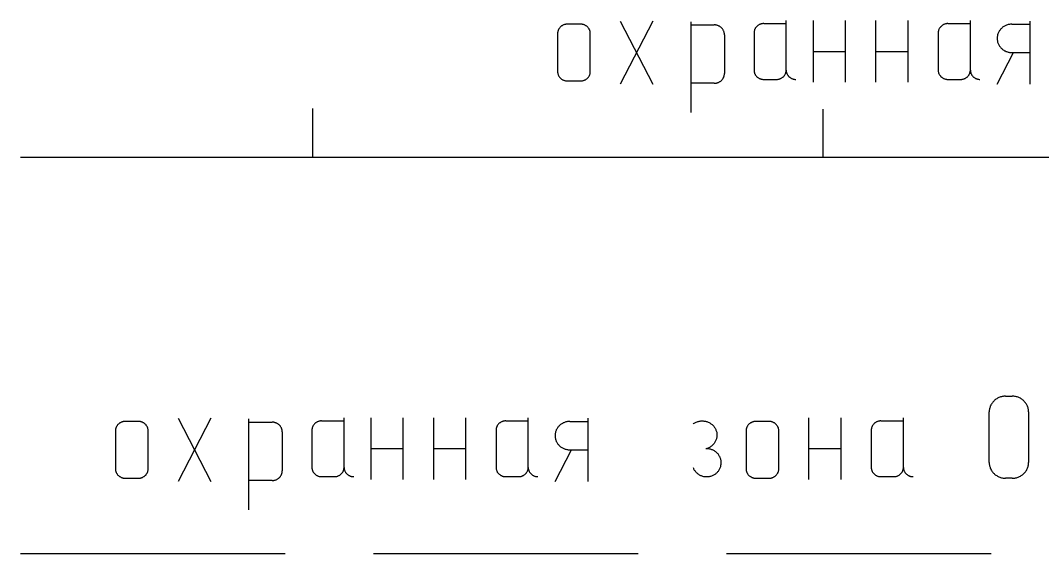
# Model space of a CAD drawing. Extents: x -2918 to -212, y 225 to 5715.
# Drawn here: x -475.18 to -458.63, y 969.44 to 978.06 of the extents above; entities that cross this region are included whole.
import ezdxf

# ---------------------------------------------------------------- set-up
doc = ezdxf.new("R2010")
doc.units = 0
doc.layers.get('0').update_dxf_attribs({"linetype": 'CONTINUOUS'})

# ---------------------------------------------------------------- blocks, each defined once
blk = doc.blocks.new('УСЛ__ОБОЗНАЧЕНИЯ_ГЕО_2')
at = {"color": 18, "linetype": 'CONTINUOUS'}
for p, q in [((9.417, -54.062), (9.205, -54.062)), ((10.59, -54.011), (10.059, -55.032)), ((10.059, -54.011), (10.59, -55.032)), ((11.202, -54.022), (11.202, -55.489)), ((11.202, -54.074), (11.584, -54.074)), ((12.383, -54.054), (12.748, -54.054)), ((12.748, -54.805), (12.748, -54.004)), ((13.182, -54.002), (13.182, -55.002)), ((13.701, -54.002), (13.701, -55.002)), ((14.195, -54.002), (14.195, -55.002)), ((14.715, -54.002), (14.715, -55.002)), ((15.365, -54.054), (15.73, -54.054)), ((15.73, -54.805), (15.73, -54.004)), ((16.402, -54.062), (16.693, -54.062)), ((16.695, -54.011), (16.695, -55.032)), ((9.046, -54.215), (9.046, -54.828)), ((9.576, -54.828), (9.576, -54.215)), ((11.747, -54.232), (11.747, -54.861)), ((12.227, -54.204), (12.227, -54.805)), ((15.209, -54.204), (15.209, -54.805)), ((13.182, -54.502), (13.701, -54.502)), ((14.195, -54.502), (14.715, -54.502)), ((16.164, -55.032), (16.429, -54.522)), ((16.401, -54.522), (16.697, -54.522)), ((9.205, -54.981), (9.417, -54.981)), ((11.584, -55.018), (11.202, -55.018)), ((12.383, -54.956), (12.591, -54.956)), ((15.365, -54.956), (15.574, -54.956)), ((5.083, -56.212), (5.083, -55.426)), ((13.346, -56.225), (13.346, -55.439)), ((0.348, -56.212), (37.586, -56.212)), ((16.301, -60.08), (16.407, -60.08)), ((16.036, -61.151), (16.036, -60.335)), ((16.673, -60.335), (16.673, -61.151)), ((2.257, -60.488), (2.045, -60.488)), ((3.43, -60.437), (2.9, -61.458)), ((2.9, -60.437), (3.43, -61.458)), ((4.043, -60.448), (4.043, -61.915)), ((4.043, -60.5), (4.424, -60.5)), ((5.223, -60.479), (5.588, -60.479)), ((5.588, -61.231), (5.588, -60.429)), ((6.022, -60.428), (6.022, -61.428)), ((6.542, -60.428), (6.542, -61.428)), ((7.036, -60.428), (7.036, -61.428)), ((7.556, -60.428), (7.556, -61.428)), ((8.206, -60.479), (8.571, -60.479)), ((8.571, -61.231), (8.571, -60.429)), ((9.243, -60.487), (9.534, -60.487)), ((9.536, -60.437), (9.536, -61.458)), ((12.469, -60.488), (12.257, -60.488)), ((13.111, -60.428), (13.111, -61.428)), ((13.631, -60.428), (13.631, -61.428)), ((14.281, -60.479), (14.646, -60.479)), ((14.646, -61.231), (14.646, -60.429)), ((1.886, -60.641), (1.886, -61.253)), ((2.417, -61.253), (2.417, -60.641)), ((4.588, -60.657), (4.588, -61.286)), ((5.067, -60.63), (5.067, -61.231)), ((8.05, -60.63), (8.05, -61.231)), ((12.098, -60.641), (12.098, -61.253)), ((12.629, -61.253), (12.629, -60.641)), ((14.125, -60.63), (14.125, -61.231)), ((6.022, -60.928), (6.542, -60.928)), ((7.036, -60.928), (7.556, -60.928)), ((9.005, -61.458), (9.27, -60.947)), ((9.242, -60.948), (9.537, -60.948)), ((13.111, -60.928), (13.631, -60.928)), ((5.223, -61.381), (5.432, -61.381)), ((8.206, -61.381), (8.414, -61.381)), ((14.281, -61.381), (14.49, -61.381)), ((2.045, -61.406), (2.257, -61.406)), ((4.424, -61.443), (4.043, -61.443)), ((12.257, -61.406), (12.469, -61.406)), ((16.407, -61.407), (16.301, -61.407)), ((0.348, -62.625), (4.635, -62.625)), ((6.064, -62.625), (10.351, -62.625)), ((11.78, -62.625), (16.067, -62.625))]:
    blk.add_line(p, q, dxfattribs=at)
at = {"color": 18, "linetype": 'CONTINUOUS', "flags": 128}
for points in [[(9.205, -54.062), (9.197, -54.062), (9.188, -54.063), (9.18, -54.064), (9.172, -54.065), (9.164, -54.067), (9.156, -54.07), (9.148, -54.072), (9.14, -54.075), (9.133, -54.079), (9.125, -54.083), (9.118, -54.087), (9.111, -54.091), (9.105, -54.096), (9.098, -54.101), (9.092, -54.107), (9.087, -54.113), (9.081, -54.119), (9.076, -54.125), (9.071, -54.132), (9.067, -54.139), (9.063, -54.146), (9.06, -54.153), (9.056, -54.16), (9.053, -54.168), (9.051, -54.176), (9.049, -54.183), (9.048, -54.191), (9.047, -54.199), (9.046, -54.207), (9.046, -54.215)], [(9.576, -54.215), (9.576, -54.207), (9.576, -54.199), (9.574, -54.191), (9.573, -54.183), (9.571, -54.176), (9.569, -54.168), (9.566, -54.16), (9.563, -54.153), (9.559, -54.146), (9.555, -54.139), (9.551, -54.132), (9.546, -54.125), (9.541, -54.119), (9.536, -54.113), (9.53, -54.107), (9.524, -54.101), (9.517, -54.096), (9.511, -54.091), (9.504, -54.087), (9.497, -54.083), (9.489, -54.079), (9.482, -54.075), (9.474, -54.072), (9.466, -54.07), (9.458, -54.067), (9.45, -54.065), (9.442, -54.064), (9.434, -54.063), (9.426, -54.062), (9.417, -54.062)], [(11.747, -54.232), (11.747, -54.223), (11.747, -54.215), (11.745, -54.207), (11.744, -54.199), (11.742, -54.191), (11.739, -54.183), (11.736, -54.175), (11.733, -54.168), (11.729, -54.16), (11.725, -54.153), (11.721, -54.146), (11.716, -54.139), (11.711, -54.133), (11.705, -54.127), (11.699, -54.12), (11.693, -54.115), (11.687, -54.109), (11.68, -54.105), (11.673, -54.1), (11.666, -54.095), (11.658, -54.092), (11.65, -54.088), (11.642, -54.085), (11.634, -54.082), (11.626, -54.08), (11.618, -54.078), (11.609, -54.076), (11.601, -54.075), (11.592, -54.075), (11.584, -54.074)], [(12.383, -54.054), (12.375, -54.054), (12.367, -54.054), (12.358, -54.056), (12.35, -54.057), (12.342, -54.059), (12.335, -54.061), (12.327, -54.064), (12.319, -54.067), (12.312, -54.07), (12.305, -54.074), (12.298, -54.078), (12.291, -54.082), (12.285, -54.087), (12.278, -54.092), (12.272, -54.098), (12.267, -54.103), (12.261, -54.11), (12.256, -54.116), (12.252, -54.122), (12.247, -54.129), (12.244, -54.136), (12.24, -54.143), (12.237, -54.15), (12.234, -54.158), (12.232, -54.165), (12.23, -54.173), (12.229, -54.181), (12.227, -54.188), (12.227, -54.196), (12.227, -54.204)], [(15.365, -54.054), (15.357, -54.054), (15.349, -54.054), (15.341, -54.056), (15.333, -54.057), (15.325, -54.059), (15.317, -54.061), (15.309, -54.064), (15.302, -54.067), (15.294, -54.07), (15.287, -54.074), (15.28, -54.078), (15.273, -54.082), (15.267, -54.087), (15.26, -54.092), (15.255, -54.098), (15.249, -54.103), (15.244, -54.11), (15.239, -54.116), (15.234, -54.122), (15.23, -54.129), (15.226, -54.136), (15.222, -54.143), (15.219, -54.15), (15.216, -54.158), (15.214, -54.165), (15.212, -54.173), (15.211, -54.181), (15.21, -54.188), (15.209, -54.196), (15.209, -54.204)], [(16.403, -54.062), (16.39, -54.062), (16.378, -54.063), (16.365, -54.065), (16.353, -54.067), (16.341, -54.07), (16.329, -54.073), (16.317, -54.077), (16.306, -54.082), (16.294, -54.087), (16.283, -54.093), (16.273, -54.099), (16.262, -54.106), (16.252, -54.113), (16.243, -54.121), (16.234, -54.13), (16.225, -54.138), (16.217, -54.147), (16.21, -54.157), (16.202, -54.167), (16.196, -54.177), (16.19, -54.188), (16.185, -54.198), (16.18, -54.21), (16.176, -54.221), (16.172, -54.232), (16.169, -54.244), (16.167, -54.256), (16.165, -54.268), (16.164, -54.28), (16.164, -54.292), (16.164, -54.304), (16.165, -54.316), (16.167, -54.328), (16.169, -54.34), (16.172, -54.351), (16.176, -54.363), (16.18, -54.374), (16.185, -54.385), (16.19, -54.396), (16.196, -54.407), (16.202, -54.417), (16.21, -54.427), (16.217, -54.436), (16.225, -54.446), (16.234, -54.454), (16.243, -54.462), (16.252, -54.47), (16.262, -54.478), (16.273, -54.484), (16.283, -54.491), (16.294, -54.496), (16.306, -54.502), (16.317, -54.506), (16.329, -54.51), (16.341, -54.514), (16.353, -54.517), (16.365, -54.519), (16.378, -54.52), (16.39, -54.521), (16.403, -54.522)], [(9.046, -54.828), (9.046, -54.836), (9.047, -54.844), (9.048, -54.851), (9.049, -54.859), (9.051, -54.867), (9.053, -54.875), (9.056, -54.882), (9.06, -54.89), (9.063, -54.897), (9.067, -54.904), (9.071, -54.911), (9.076, -54.918), (9.081, -54.924), (9.087, -54.93), (9.092, -54.936), (9.098, -54.941), (9.105, -54.947), (9.111, -54.951), (9.118, -54.956), (9.125, -54.96), (9.133, -54.964), (9.14, -54.967), (9.148, -54.97), (9.156, -54.973), (9.164, -54.975), (9.172, -54.977), (9.18, -54.979), (9.188, -54.98), (9.197, -54.98), (9.205, -54.981)], [(9.417, -54.981), (9.426, -54.98), (9.434, -54.98), (9.442, -54.979), (9.45, -54.977), (9.458, -54.975), (9.466, -54.973), (9.474, -54.97), (9.482, -54.967), (9.489, -54.964), (9.497, -54.96), (9.504, -54.956), (9.511, -54.951), (9.517, -54.947), (9.524, -54.941), (9.53, -54.936), (9.536, -54.93), (9.541, -54.924), (9.546, -54.918), (9.551, -54.911), (9.555, -54.904), (9.559, -54.897), (9.563, -54.89), (9.566, -54.882), (9.569, -54.875), (9.571, -54.867), (9.573, -54.859), (9.574, -54.851), (9.576, -54.844), (9.576, -54.836), (9.576, -54.828)], [(11.584, -55.018), (11.592, -55.018), (11.601, -55.017), (11.609, -55.016), (11.618, -55.014), (11.626, -55.012), (11.634, -55.01), (11.642, -55.007), (11.65, -55.004), (11.658, -55.001), (11.666, -54.996), (11.673, -54.992), (11.68, -54.988), (11.687, -54.983), (11.693, -54.977), (11.699, -54.972), (11.705, -54.966), (11.711, -54.959), (11.716, -54.953), (11.721, -54.946), (11.725, -54.939), (11.729, -54.932), (11.733, -54.924), (11.736, -54.917), (11.739, -54.909), (11.742, -54.901), (11.744, -54.893), (11.745, -54.885), (11.747, -54.877), (11.747, -54.869), (11.747, -54.861)], [(12.227, -54.805), (12.227, -54.813), (12.227, -54.821), (12.229, -54.829), (12.23, -54.836), (12.232, -54.844), (12.234, -54.852), (12.237, -54.859), (12.24, -54.866), (12.244, -54.873), (12.247, -54.88), (12.252, -54.887), (12.256, -54.894), (12.261, -54.9), (12.267, -54.906), (12.272, -54.912), (12.278, -54.917), (12.285, -54.922), (12.291, -54.927), (12.298, -54.931), (12.305, -54.935), (12.312, -54.939), (12.319, -54.943), (12.327, -54.945), (12.335, -54.948), (12.342, -54.951), (12.35, -54.952), (12.358, -54.954), (12.367, -54.955), (12.375, -54.955), (12.383, -54.956)], [(12.591, -54.956), (12.599, -54.955), (12.608, -54.955), (12.616, -54.954), (12.624, -54.952), (12.632, -54.951), (12.64, -54.948), (12.647, -54.945), (12.655, -54.943), (12.662, -54.939), (12.669, -54.935), (12.676, -54.931), (12.683, -54.927), (12.69, -54.922), (12.696, -54.917), (12.702, -54.912), (12.708, -54.906), (12.713, -54.9), (12.718, -54.894), (12.722, -54.887), (12.727, -54.88), (12.73, -54.873), (12.734, -54.866), (12.737, -54.859), (12.74, -54.852), (12.742, -54.844), (12.744, -54.836), (12.746, -54.829), (12.747, -54.821), (12.747, -54.813), (12.748, -54.805), (12.748, -54.813), (12.748, -54.821), (12.749, -54.829), (12.751, -54.836), (12.753, -54.844), (12.755, -54.852), (12.758, -54.859), (12.761, -54.866), (12.764, -54.873), (12.768, -54.88), (12.773, -54.887), (12.777, -54.894), (12.782, -54.9), (12.788, -54.906), (12.793, -54.912), (12.799, -54.917), (12.806, -54.922), (12.812, -54.927), (12.819, -54.931), (12.826, -54.935), (12.833, -54.939), (12.84, -54.943), (12.848, -54.945), (12.855, -54.948), (12.863, -54.951), (12.871, -54.952), (12.879, -54.954), (12.888, -54.955), (12.896, -54.955), (12.904, -54.956)], [(15.209, -54.805), (15.209, -54.813), (15.21, -54.821), (15.211, -54.829), (15.212, -54.836), (15.214, -54.844), (15.216, -54.852), (15.219, -54.859), (15.222, -54.866), (15.226, -54.873), (15.23, -54.88), (15.234, -54.887), (15.239, -54.894), (15.244, -54.9), (15.249, -54.906), (15.255, -54.912), (15.26, -54.917), (15.267, -54.922), (15.273, -54.927), (15.28, -54.931), (15.287, -54.935), (15.294, -54.939), (15.302, -54.943), (15.309, -54.945), (15.317, -54.948), (15.325, -54.951), (15.333, -54.952), (15.341, -54.954), (15.349, -54.955), (15.357, -54.955), (15.365, -54.956)], [(15.574, -54.956), (15.582, -54.955), (15.59, -54.955), (15.598, -54.954), (15.606, -54.952), (15.614, -54.951), (15.622, -54.948), (15.63, -54.945), (15.637, -54.943), (15.645, -54.939), (15.652, -54.935), (15.659, -54.931), (15.665, -54.927), (15.672, -54.922), (15.678, -54.917), (15.684, -54.912), (15.69, -54.906), (15.695, -54.9), (15.7, -54.894), (15.705, -54.887), (15.709, -54.88), (15.713, -54.873), (15.716, -54.866), (15.719, -54.859), (15.722, -54.852), (15.724, -54.844), (15.726, -54.836), (15.728, -54.829), (15.729, -54.821), (15.73, -54.813), (15.73, -54.805), (15.73, -54.813), (15.731, -54.821), (15.732, -54.829), (15.733, -54.836), (15.735, -54.844), (15.737, -54.852), (15.74, -54.859), (15.743, -54.866), (15.747, -54.873), (15.751, -54.88), (15.755, -54.887), (15.76, -54.894), (15.765, -54.9), (15.77, -54.906), (15.776, -54.912), (15.781, -54.917), (15.788, -54.922), (15.794, -54.927), (15.801, -54.931), (15.808, -54.935), (15.815, -54.939), (15.823, -54.943), (15.83, -54.945), (15.838, -54.948), (15.846, -54.951), (15.854, -54.952), (15.862, -54.954), (15.87, -54.955), (15.878, -54.955), (15.886, -54.956)], [(16.301, -60.08), (16.287, -60.08), (16.273, -60.081), (16.259, -60.083), (16.246, -60.085), (16.232, -60.088), (16.219, -60.092), (16.206, -60.097), (16.193, -60.102), (16.18, -60.107), (16.168, -60.114), (16.156, -60.121), (16.145, -60.128), (16.134, -60.136), (16.123, -60.145), (16.113, -60.154), (16.104, -60.164), (16.095, -60.174), (16.086, -60.185), (16.078, -60.196), (16.071, -60.207), (16.064, -60.219), (16.059, -60.231), (16.053, -60.243), (16.049, -60.256), (16.045, -60.269), (16.041, -60.282), (16.039, -60.295), (16.037, -60.308), (16.036, -60.321), (16.036, -60.335)], [(16.673, -60.335), (16.672, -60.321), (16.671, -60.308), (16.669, -60.295), (16.667, -60.282), (16.664, -60.269), (16.66, -60.256), (16.655, -60.243), (16.65, -60.231), (16.644, -60.219), (16.637, -60.207), (16.63, -60.196), (16.622, -60.185), (16.613, -60.174), (16.604, -60.164), (16.595, -60.154), (16.585, -60.145), (16.574, -60.136), (16.563, -60.128), (16.552, -60.121), (16.54, -60.114), (16.528, -60.107), (16.515, -60.102), (16.502, -60.097), (16.489, -60.092), (16.476, -60.088), (16.462, -60.085), (16.449, -60.083), (16.435, -60.081), (16.421, -60.08), (16.407, -60.08)], [(2.045, -60.488), (2.037, -60.488), (2.028, -60.489), (2.02, -60.49), (2.012, -60.491), (2.004, -60.493), (1.996, -60.495), (1.988, -60.498), (1.98, -60.501), (1.973, -60.504), (1.966, -60.508), (1.958, -60.513), (1.952, -60.517), (1.945, -60.522), (1.939, -60.527), (1.933, -60.533), (1.927, -60.538), (1.921, -60.544), (1.916, -60.551), (1.912, -60.558), (1.907, -60.564), (1.903, -60.571), (1.9, -60.579), (1.897, -60.586), (1.894, -60.594), (1.891, -60.601), (1.889, -60.609), (1.888, -60.617), (1.887, -60.625), (1.886, -60.633), (1.886, -60.641)], [(2.417, -60.641), (2.416, -60.633), (2.416, -60.625), (2.415, -60.617), (2.413, -60.609), (2.411, -60.601), (2.409, -60.594), (2.406, -60.586), (2.403, -60.579), (2.399, -60.571), (2.395, -60.564), (2.391, -60.558), (2.386, -60.551), (2.381, -60.544), (2.376, -60.538), (2.37, -60.533), (2.364, -60.527), (2.358, -60.522), (2.351, -60.517), (2.344, -60.513), (2.337, -60.508), (2.33, -60.504), (2.322, -60.501), (2.315, -60.498), (2.307, -60.495), (2.299, -60.493), (2.291, -60.491), (2.282, -60.49), (2.274, -60.489), (2.266, -60.488), (2.257, -60.488)], [(4.588, -60.657), (4.588, -60.649), (4.587, -60.641), (4.586, -60.633), (4.584, -60.625), (4.582, -60.617), (4.58, -60.609), (4.577, -60.601), (4.574, -60.593), (4.57, -60.586), (4.566, -60.579), (4.561, -60.572), (4.557, -60.565), (4.551, -60.558), (4.546, -60.552), (4.54, -60.546), (4.534, -60.54), (4.527, -60.535), (4.52, -60.53), (4.513, -60.526), (4.506, -60.521), (4.499, -60.517), (4.491, -60.514), (4.483, -60.511), (4.475, -60.508), (4.467, -60.505), (4.458, -60.504), (4.45, -60.502), (4.441, -60.501), (4.433, -60.5), (4.424, -60.5)], [(5.223, -60.479), (5.215, -60.48), (5.207, -60.48), (5.199, -60.481), (5.191, -60.483), (5.183, -60.484), (5.175, -60.487), (5.167, -60.489), (5.16, -60.493), (5.152, -60.496), (5.145, -60.499), (5.138, -60.504), (5.132, -60.508), (5.125, -60.513), (5.119, -60.518), (5.113, -60.523), (5.107, -60.529), (5.102, -60.535), (5.097, -60.541), (5.092, -60.548), (5.088, -60.555), (5.084, -60.562), (5.081, -60.569), (5.078, -60.576), (5.075, -60.583), (5.072, -60.591), (5.071, -60.598), (5.069, -60.606), (5.068, -60.614), (5.067, -60.622), (5.067, -60.63)], [(8.206, -60.479), (8.198, -60.48), (8.19, -60.48), (8.181, -60.481), (8.173, -60.483), (8.165, -60.484), (8.158, -60.487), (8.15, -60.489), (8.142, -60.493), (8.135, -60.496), (8.128, -60.499), (8.121, -60.504), (8.114, -60.508), (8.108, -60.513), (8.101, -60.518), (8.095, -60.523), (8.09, -60.529), (8.084, -60.535), (8.079, -60.541), (8.075, -60.548), (8.07, -60.555), (8.067, -60.562), (8.063, -60.569), (8.06, -60.576), (8.057, -60.583), (8.055, -60.591), (8.053, -60.598), (8.051, -60.606), (8.05, -60.614), (8.05, -60.622), (8.05, -60.63)], [(9.244, -60.488), (9.231, -60.488), (9.219, -60.489), (9.206, -60.491), (9.194, -60.493), (9.182, -60.496), (9.17, -60.499), (9.158, -60.503), (9.146, -60.508), (9.135, -60.513), (9.124, -60.519), (9.114, -60.525), (9.103, -60.532), (9.093, -60.539), (9.084, -60.547), (9.075, -60.555), (9.066, -60.564), (9.058, -60.573), (9.05, -60.583), (9.043, -60.592), (9.037, -60.603), (9.031, -60.613), (9.025, -60.624), (9.021, -60.635), (9.017, -60.647), (9.013, -60.658), (9.01, -60.67), (9.008, -60.682), (9.006, -60.694), (9.005, -60.706), (9.005, -60.717), (9.005, -60.73), (9.006, -60.741), (9.008, -60.753), (9.01, -60.765), (9.013, -60.777), (9.017, -60.789), (9.021, -60.8), (9.025, -60.811), (9.031, -60.822), (9.037, -60.832), (9.043, -60.843), (9.05, -60.853), (9.058, -60.862), (9.066, -60.871), (9.075, -60.88), (9.084, -60.888), (9.093, -60.896), (9.103, -60.903), (9.114, -60.91), (9.124, -60.917), (9.135, -60.922), (9.146, -60.927), (9.158, -60.932), (9.17, -60.936), (9.182, -60.939), (9.194, -60.942), (9.206, -60.944), (9.219, -60.946), (9.231, -60.947), (9.244, -60.947)], [(11.239, -60.529), (11.249, -60.522), (11.259, -60.516), (11.27, -60.509), (11.281, -60.504), (11.292, -60.499), (11.304, -60.494), (11.316, -60.49), (11.328, -60.487), (11.34, -60.484), (11.352, -60.482), (11.365, -60.48), (11.377, -60.48), (11.39, -60.479), (11.402, -60.48), (11.415, -60.481), (11.427, -60.482), (11.439, -60.485), (11.451, -60.487), (11.463, -60.491), (11.475, -60.495), (11.486, -60.5), (11.498, -60.505), (11.509, -60.511), (11.519, -60.517), (11.53, -60.524), (11.539, -60.531), (11.549, -60.539), (11.558, -60.548), (11.566, -60.556), (11.574, -60.566), (11.582, -60.575), (11.589, -60.585), (11.595, -60.595), (11.601, -60.606), (11.607, -60.617), (11.611, -60.628), (11.615, -60.639), (11.619, -60.651), (11.622, -60.663), (11.624, -60.674), (11.625, -60.686), (11.626, -60.698), (11.626, -60.71), (11.626, -60.722), (11.625, -60.734), (11.623, -60.746), (11.621, -60.758), (11.618, -60.77), (11.614, -60.781), (11.61, -60.792), (11.605, -60.803), (11.599, -60.814), (11.593, -60.825), (11.587, -60.835), (11.58, -60.845), (11.572, -60.854), (11.564, -60.863), (11.555, -60.872), (11.546, -60.88), (11.536, -60.888), (11.526, -60.895), (11.516, -60.902), (11.505, -60.908), (11.494, -60.914), (11.483, -60.919), (11.471, -60.923), (11.46, -60.927), (11.448, -60.93)], [(12.257, -60.488), (12.249, -60.488), (12.24, -60.489), (12.232, -60.49), (12.224, -60.491), (12.216, -60.493), (12.208, -60.495), (12.2, -60.498), (12.192, -60.501), (12.185, -60.504), (12.178, -60.508), (12.17, -60.513), (12.163, -60.517), (12.157, -60.522), (12.15, -60.527), (12.144, -60.533), (12.139, -60.538), (12.133, -60.544), (12.128, -60.551), (12.123, -60.558), (12.119, -60.564), (12.115, -60.571), (12.112, -60.579), (12.108, -60.586), (12.105, -60.594), (12.103, -60.601), (12.101, -60.609), (12.1, -60.617), (12.099, -60.625), (12.098, -60.633), (12.098, -60.641)], [(12.629, -60.641), (12.628, -60.633), (12.628, -60.625), (12.627, -60.617), (12.625, -60.609), (12.623, -60.601), (12.621, -60.594), (12.618, -60.586), (12.615, -60.579), (12.611, -60.571), (12.607, -60.564), (12.603, -60.558), (12.598, -60.551), (12.593, -60.544), (12.588, -60.538), (12.582, -60.533), (12.576, -60.527), (12.569, -60.522), (12.563, -60.517), (12.556, -60.513), (12.549, -60.508), (12.542, -60.504), (12.534, -60.501), (12.526, -60.498), (12.519, -60.495), (12.51, -60.493), (12.502, -60.491), (12.494, -60.49), (12.486, -60.489), (12.478, -60.488), (12.469, -60.488)], [(14.281, -60.479), (14.273, -60.48), (14.265, -60.48), (14.257, -60.481), (14.249, -60.483), (14.241, -60.484), (14.233, -60.487), (14.225, -60.489), (14.218, -60.493), (14.21, -60.496), (14.203, -60.499), (14.196, -60.504), (14.19, -60.508), (14.183, -60.513), (14.177, -60.518), (14.171, -60.523), (14.165, -60.529), (14.16, -60.535), (14.155, -60.541), (14.15, -60.548), (14.146, -60.555), (14.142, -60.562), (14.139, -60.569), (14.135, -60.576), (14.133, -60.583), (14.13, -60.591), (14.129, -60.598), (14.127, -60.606), (14.126, -60.614), (14.125, -60.622), (14.125, -60.63)], [(11.239, -61.231), (11.244, -61.242), (11.249, -61.253), (11.254, -61.264), (11.26, -61.274), (11.267, -61.284), (11.275, -61.293), (11.282, -61.303), (11.291, -61.312), (11.299, -61.32), (11.309, -61.328), (11.318, -61.335), (11.328, -61.342), (11.339, -61.349), (11.35, -61.355), (11.361, -61.36), (11.372, -61.365), (11.383, -61.369), (11.395, -61.373), (11.407, -61.376), (11.419, -61.378), (11.431, -61.38), (11.444, -61.381), (11.456, -61.381), (11.469, -61.381), (11.481, -61.381), (11.493, -61.379), (11.505, -61.377), (11.518, -61.375), (11.529, -61.372), (11.541, -61.368), (11.553, -61.364), (11.564, -61.359), (11.575, -61.353), (11.586, -61.347), (11.596, -61.341), (11.606, -61.333), (11.615, -61.326), (11.625, -61.317), (11.633, -61.309), (11.641, -61.3), (11.649, -61.291), (11.656, -61.281), (11.663, -61.271), (11.669, -61.261), (11.674, -61.25), (11.679, -61.239), (11.683, -61.228), (11.687, -61.216), (11.69, -61.205), (11.692, -61.193), (11.694, -61.181), (11.695, -61.17), (11.695, -61.158), (11.695, -61.146), (11.694, -61.134), (11.693, -61.122), (11.691, -61.11), (11.688, -61.099), (11.684, -61.087), (11.68, -61.076), (11.676, -61.065), (11.67, -61.054), (11.665, -61.044), (11.658, -61.034), (11.651, -61.024), (11.644, -61.014), (11.636, -61.005), (11.627, -60.997), (11.618, -60.988), (11.609, -60.981), (11.599, -60.973), (11.589, -60.966), (11.578, -60.96), (11.567, -60.955), (11.556, -60.949), (11.545, -60.945), (11.533, -60.941), (11.521, -60.938), (11.509, -60.935), (11.497, -60.933), (11.485, -60.931), (11.472, -60.93), (11.46, -60.93), (11.448, -60.93)], [(5.067, -61.231), (5.067, -61.239), (5.068, -61.247), (5.069, -61.255), (5.071, -61.262), (5.072, -61.27), (5.075, -61.277), (5.078, -61.285), (5.081, -61.292), (5.084, -61.299), (5.088, -61.306), (5.092, -61.313), (5.097, -61.319), (5.102, -61.326), (5.107, -61.332), (5.113, -61.337), (5.119, -61.343), (5.125, -61.348), (5.132, -61.353), (5.138, -61.357), (5.145, -61.361), (5.152, -61.365), (5.16, -61.368), (5.167, -61.371), (5.175, -61.374), (5.183, -61.376), (5.191, -61.378), (5.199, -61.379), (5.207, -61.38), (5.215, -61.381), (5.223, -61.381)], [(5.432, -61.381), (5.44, -61.381), (5.448, -61.38), (5.456, -61.379), (5.464, -61.378), (5.472, -61.376), (5.48, -61.374), (5.488, -61.371), (5.495, -61.368), (5.503, -61.365), (5.51, -61.361), (5.517, -61.357), (5.524, -61.353), (5.53, -61.348), (5.537, -61.343), (5.542, -61.337), (5.548, -61.332), (5.553, -61.326), (5.558, -61.319), (5.563, -61.313), (5.567, -61.306), (5.571, -61.299), (5.574, -61.292), (5.578, -61.285), (5.58, -61.277), (5.583, -61.27), (5.585, -61.262), (5.586, -61.255), (5.587, -61.247), (5.588, -61.239), (5.588, -61.231), (5.588, -61.239), (5.589, -61.247), (5.59, -61.255), (5.592, -61.262), (5.593, -61.27), (5.596, -61.277), (5.599, -61.285), (5.602, -61.292), (5.605, -61.299), (5.609, -61.306), (5.613, -61.313), (5.618, -61.319), (5.623, -61.326), (5.628, -61.332), (5.634, -61.337), (5.64, -61.343), (5.646, -61.348), (5.652, -61.353), (5.659, -61.357), (5.666, -61.361), (5.674, -61.365), (5.681, -61.368), (5.688, -61.371), (5.696, -61.374), (5.704, -61.376), (5.712, -61.378), (5.72, -61.379), (5.728, -61.38), (5.736, -61.381), (5.744, -61.381)], [(8.05, -61.231), (8.05, -61.239), (8.05, -61.247), (8.051, -61.255), (8.053, -61.262), (8.055, -61.27), (8.057, -61.277), (8.06, -61.285), (8.063, -61.292), (8.067, -61.299), (8.07, -61.306), (8.075, -61.313), (8.079, -61.319), (8.084, -61.326), (8.09, -61.332), (8.095, -61.337), (8.101, -61.343), (8.108, -61.348), (8.114, -61.353), (8.121, -61.357), (8.128, -61.361), (8.135, -61.365), (8.142, -61.368), (8.15, -61.371), (8.158, -61.374), (8.165, -61.376), (8.173, -61.378), (8.181, -61.379), (8.19, -61.38), (8.198, -61.381), (8.206, -61.381)], [(8.414, -61.381), (8.422, -61.381), (8.431, -61.38), (8.439, -61.379), (8.447, -61.378), (8.455, -61.376), (8.463, -61.374), (8.47, -61.371), (8.478, -61.368), (8.485, -61.365), (8.492, -61.361), (8.499, -61.357), (8.506, -61.353), (8.513, -61.348), (8.519, -61.343), (8.525, -61.337), (8.531, -61.332), (8.536, -61.326), (8.541, -61.319), (8.545, -61.313), (8.55, -61.306), (8.553, -61.299), (8.557, -61.292), (8.56, -61.285), (8.563, -61.277), (8.565, -61.27), (8.567, -61.262), (8.569, -61.255), (8.57, -61.247), (8.57, -61.239), (8.571, -61.231), (8.571, -61.239), (8.571, -61.247), (8.572, -61.255), (8.574, -61.262), (8.576, -61.27), (8.578, -61.277), (8.581, -61.285), (8.584, -61.292), (8.588, -61.299), (8.591, -61.306), (8.596, -61.313), (8.601, -61.319), (8.605, -61.326), (8.611, -61.332), (8.616, -61.337), (8.622, -61.343), (8.629, -61.348), (8.635, -61.353), (8.642, -61.357), (8.649, -61.361), (8.656, -61.365), (8.663, -61.368), (8.671, -61.371), (8.679, -61.374), (8.686, -61.376), (8.694, -61.378), (8.702, -61.379), (8.711, -61.38), (8.719, -61.381), (8.727, -61.381)], [(14.125, -61.231), (14.125, -61.239), (14.126, -61.247), (14.127, -61.255), (14.129, -61.262), (14.13, -61.27), (14.133, -61.277), (14.135, -61.285), (14.139, -61.292), (14.142, -61.299), (14.146, -61.306), (14.15, -61.313), (14.155, -61.319), (14.16, -61.326), (14.165, -61.332), (14.171, -61.337), (14.177, -61.343), (14.183, -61.348), (14.19, -61.353), (14.196, -61.357), (14.203, -61.361), (14.21, -61.365), (14.218, -61.368), (14.225, -61.371), (14.233, -61.374), (14.241, -61.376), (14.249, -61.378), (14.257, -61.379), (14.265, -61.38), (14.273, -61.381), (14.281, -61.381)], [(14.49, -61.381), (14.498, -61.381), (14.506, -61.38), (14.514, -61.379), (14.522, -61.378), (14.53, -61.376), (14.538, -61.374), (14.546, -61.371), (14.553, -61.368), (14.561, -61.365), (14.568, -61.361), (14.575, -61.357), (14.582, -61.353), (14.588, -61.348), (14.595, -61.343), (14.6, -61.337), (14.606, -61.332), (14.611, -61.326), (14.616, -61.319), (14.621, -61.313), (14.625, -61.306), (14.629, -61.299), (14.632, -61.292), (14.636, -61.285), (14.638, -61.277), (14.641, -61.27), (14.643, -61.262), (14.644, -61.255), (14.645, -61.247), (14.646, -61.239), (14.646, -61.231), (14.646, -61.239), (14.647, -61.247), (14.648, -61.255), (14.65, -61.262), (14.651, -61.27), (14.654, -61.277), (14.657, -61.285), (14.66, -61.292), (14.663, -61.299), (14.667, -61.306), (14.671, -61.313), (14.676, -61.319), (14.681, -61.326), (14.686, -61.332), (14.692, -61.337), (14.698, -61.343), (14.704, -61.348), (14.71, -61.353), (14.717, -61.357), (14.724, -61.361), (14.732, -61.365), (14.739, -61.368), (14.746, -61.371), (14.754, -61.374), (14.762, -61.376), (14.77, -61.378), (14.778, -61.379), (14.786, -61.38), (14.794, -61.381), (14.802, -61.381)], [(16.036, -61.151), (16.036, -61.165), (16.037, -61.178), (16.039, -61.191), (16.041, -61.204), (16.045, -61.218), (16.049, -61.23), (16.053, -61.243), (16.059, -61.255), (16.064, -61.267), (16.071, -61.279), (16.078, -61.29), (16.086, -61.301), (16.095, -61.312), (16.104, -61.322), (16.113, -61.332), (16.123, -61.341), (16.134, -61.35), (16.145, -61.358), (16.156, -61.365), (16.168, -61.372), (16.18, -61.379), (16.193, -61.384), (16.206, -61.39), (16.219, -61.394), (16.232, -61.398), (16.246, -61.401), (16.259, -61.403), (16.273, -61.405), (16.287, -61.406), (16.301, -61.407)], [(16.407, -61.407), (16.421, -61.406), (16.435, -61.405), (16.449, -61.403), (16.462, -61.401), (16.476, -61.398), (16.489, -61.394), (16.502, -61.39), (16.515, -61.384), (16.528, -61.379), (16.54, -61.372), (16.552, -61.365), (16.563, -61.358), (16.574, -61.35), (16.585, -61.341), (16.595, -61.332), (16.604, -61.322), (16.613, -61.312), (16.622, -61.301), (16.63, -61.29), (16.637, -61.279), (16.644, -61.267), (16.65, -61.255), (16.655, -61.243), (16.66, -61.23), (16.664, -61.218), (16.667, -61.204), (16.669, -61.191), (16.671, -61.178), (16.672, -61.165), (16.673, -61.151)], [(1.886, -61.253), (1.886, -61.261), (1.887, -61.269), (1.888, -61.277), (1.889, -61.285), (1.891, -61.293), (1.894, -61.301), (1.897, -61.308), (1.9, -61.316), (1.903, -61.323), (1.907, -61.33), (1.912, -61.336), (1.916, -61.343), (1.921, -61.35), (1.927, -61.356), (1.933, -61.362), (1.939, -61.367), (1.945, -61.372), (1.952, -61.377), (1.958, -61.381), (1.966, -61.386), (1.973, -61.39), (1.98, -61.393), (1.988, -61.396), (1.996, -61.399), (2.004, -61.401), (2.012, -61.403), (2.02, -61.404), (2.028, -61.405), (2.037, -61.406), (2.045, -61.406)], [(2.257, -61.406), (2.266, -61.406), (2.274, -61.405), (2.282, -61.404), (2.291, -61.403), (2.299, -61.401), (2.307, -61.399), (2.315, -61.396), (2.322, -61.393), (2.33, -61.39), (2.337, -61.386), (2.344, -61.381), (2.351, -61.377), (2.358, -61.372), (2.364, -61.367), (2.37, -61.362), (2.376, -61.356), (2.381, -61.35), (2.386, -61.343), (2.391, -61.336), (2.395, -61.33), (2.399, -61.323), (2.403, -61.316), (2.406, -61.308), (2.409, -61.301), (2.411, -61.293), (2.413, -61.285), (2.415, -61.277), (2.416, -61.269), (2.416, -61.261), (2.417, -61.253)], [(4.424, -61.443), (4.433, -61.443), (4.441, -61.442), (4.45, -61.441), (4.458, -61.44), (4.467, -61.438), (4.475, -61.436), (4.483, -61.433), (4.491, -61.43), (4.499, -61.426), (4.506, -61.422), (4.513, -61.418), (4.52, -61.413), (4.527, -61.408), (4.534, -61.403), (4.54, -61.397), (4.546, -61.391), (4.551, -61.385), (4.557, -61.379), (4.561, -61.372), (4.566, -61.365), (4.57, -61.357), (4.574, -61.35), (4.577, -61.343), (4.58, -61.335), (4.582, -61.327), (4.584, -61.319), (4.586, -61.311), (4.587, -61.303), (4.588, -61.294), (4.588, -61.286)], [(12.098, -61.253), (12.098, -61.261), (12.099, -61.269), (12.1, -61.277), (12.101, -61.285), (12.103, -61.293), (12.105, -61.301), (12.108, -61.308), (12.112, -61.316), (12.115, -61.323), (12.119, -61.33), (12.123, -61.336), (12.128, -61.343), (12.133, -61.35), (12.139, -61.356), (12.144, -61.362), (12.15, -61.367), (12.157, -61.372), (12.163, -61.377), (12.17, -61.381), (12.178, -61.386), (12.185, -61.39), (12.192, -61.393), (12.2, -61.396), (12.208, -61.399), (12.216, -61.401), (12.224, -61.403), (12.232, -61.404), (12.24, -61.405), (12.249, -61.406), (12.257, -61.406)], [(12.469, -61.406), (12.478, -61.406), (12.486, -61.405), (12.494, -61.404), (12.502, -61.403), (12.51, -61.401), (12.519, -61.399), (12.526, -61.396), (12.534, -61.393), (12.542, -61.39), (12.549, -61.386), (12.556, -61.381), (12.563, -61.377), (12.569, -61.372), (12.576, -61.367), (12.582, -61.362), (12.588, -61.356), (12.593, -61.35), (12.598, -61.343), (12.603, -61.336), (12.607, -61.33), (12.611, -61.323), (12.615, -61.316), (12.618, -61.308), (12.621, -61.301), (12.623, -61.293), (12.625, -61.285), (12.627, -61.277), (12.628, -61.269), (12.628, -61.261), (12.629, -61.253)]]:
    blk.add_lwpolyline(points, dxfattribs=at)

msp = doc.modelspace()

# ---------------------------------------------------------------- block references
msp.add_blockref('УСЛ__ОБОЗНАЧЕНИЯ_ГЕО_2', (-475.527, 1032.066))

doc.saveas('drawing.dxf')
